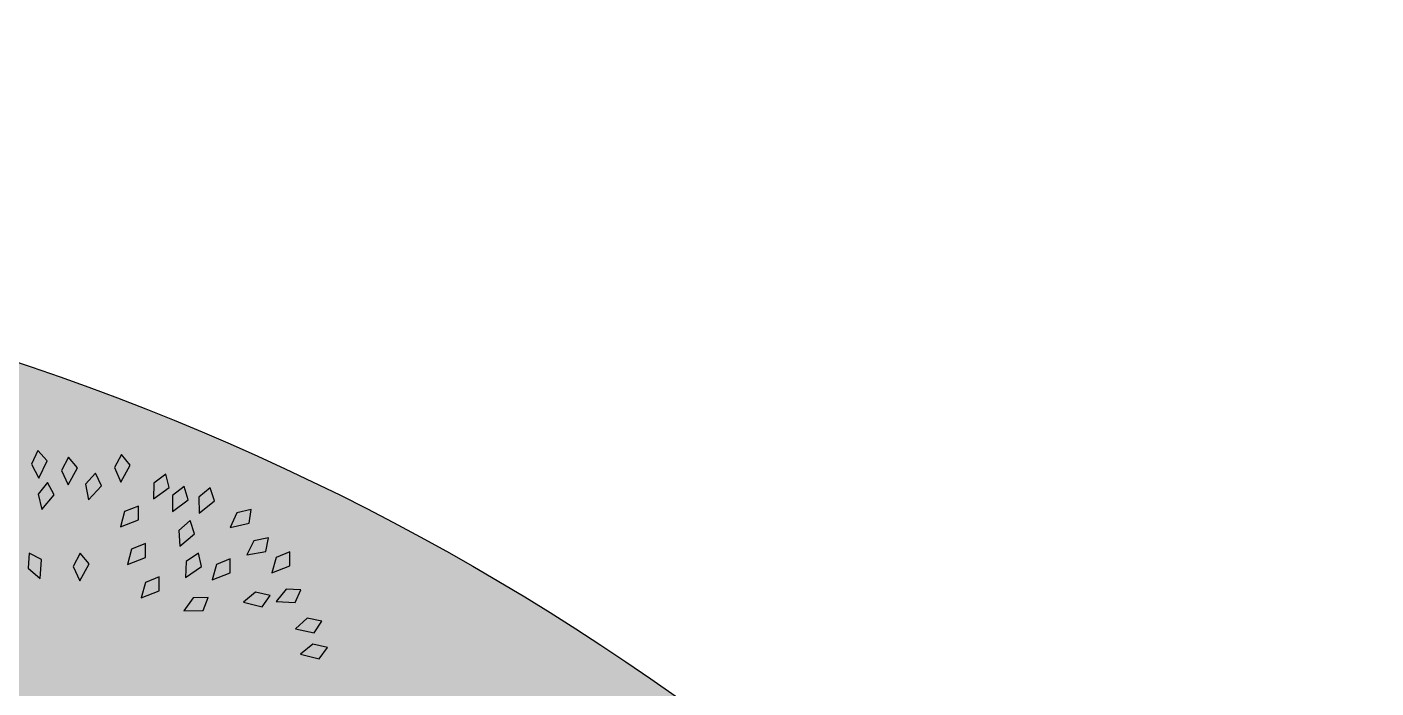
# Model space of a CAD drawing. Header units: millimetres. Extents: x 1351 to 1635, y 1399 to 1500.
# Drawn here: x 1580.362 to 1582.525, y 1476.633 to 1477.693 of the extents above; entities that cross this region are included whole.
import ezdxf

# ---------------------------------------------------------------- set-up
doc = ezdxf.new("R2010")
doc.units = ezdxf.units.MM
doc.layers.get('0').update_dxf_attribs({"color": 181})
doc.layers.add('margen', color=250, linetype='Continuous')

msp = doc.modelspace()

# ---------------------------------------------------------------- hatches: boundary and pattern name
at = {"true_color": 0x2776bb}
h = msp.add_hatch(color=152, dxfattribs=at)
h.dxf.hatch_style = 1
h.paths.add_polyline_path([(1557.6842, 1489.9553), (1615.6587, 1489.7451), (1615.8802, 1457.3756), (1557.4987, 1457.0017)])
h.paths.add_polyline_path([(1557.9493, 1489.9451), (1615.8573, 1489.9451), (1616.0815, 1457.1761), (1557.5866, 1457.0229)])
at = {"true_color": 0x5e67af}
h = msp.add_hatch(color=165, dxfattribs=at)
h.dxf.hatch_style = 1
edge = h.paths.add_edge_path(flags=17)
edge.add_arc((1579.086, 1473.3584), 3, 0, 360)
edge = h.paths.add_edge_path()
edge.add_arc((1579.086, 1473.3584), 4, 0, 360)

# ---------------------------------------------------------------- linework, layer by layer
at = {"color": 221}
for p, q in [((1580.3798, 1477.0138), (1580.3695, 1476.9922)), ((1580.3948, 1476.9975), (1580.3798, 1477.0138)), ((1580.4286, 1477.0032), (1580.4175, 1476.982)), ((1580.443, 1476.9863), (1580.4286, 1477.0032)), ((1580.5137, 1477.0076), (1580.5023, 1476.9866)), ((1580.5278, 1476.9906), (1580.5137, 1477.0076)), ((1580.3695, 1476.9922), (1580.3812, 1476.9696)), ((1580.3812, 1476.9696), (1580.3948, 1476.9975)), ((1580.4175, 1476.982), (1580.4283, 1476.959)), ((1580.4283, 1476.959), (1580.443, 1476.9863)), ((1580.5023, 1476.9866), (1580.5129, 1476.9634)), ((1580.5129, 1476.9634), (1580.5278, 1476.9906)), ((1580.395, 1476.9625), (1580.3799, 1476.9439)), ((1580.4057, 1476.9431), (1580.395, 1476.9625)), ((1580.4721, 1476.9774), (1580.456, 1476.9597)), ((1580.456, 1476.9597), (1580.4607, 1476.9347)), ((1580.4607, 1476.9347), (1580.4818, 1476.9574)), ((1580.4818, 1476.9574), (1580.4721, 1476.9774)), ((1580.5654, 1476.9618), (1580.565, 1476.9364)), ((1580.5847, 1476.9759), (1580.5654, 1476.9618)), ((1580.5901, 1476.9544), (1580.5847, 1476.9759)), ((1580.3799, 1476.9439), (1580.3859, 1476.9192)), ((1580.3859, 1476.9192), (1580.4057, 1476.9431)), ((1580.565, 1476.9364), (1580.5901, 1476.9544)), ((1580.6143, 1476.9562), (1580.5954, 1476.9416)), ((1580.5954, 1476.9416), (1580.5957, 1476.9162)), ((1580.6204, 1476.9348), (1580.6143, 1476.9562)), ((1580.6561, 1476.9542), (1580.6375, 1476.9391)), ((1580.6375, 1476.9391), (1580.6385, 1476.9136)), ((1580.6627, 1476.933), (1580.6561, 1476.9542)), ((1580.5188, 1476.9159), (1580.5122, 1476.8914)), ((1580.541, 1476.9249), (1580.5188, 1476.9159)), ((1580.541, 1476.9027), (1580.541, 1476.9249)), ((1580.5957, 1476.9162), (1580.6204, 1476.9348)), ((1580.6385, 1476.9136), (1580.6627, 1476.933)), ((1580.6984, 1476.9138), (1580.6882, 1476.8905)), ((1580.7217, 1476.9194), (1580.6984, 1476.9138)), ((1580.7184, 1476.8974), (1580.7217, 1476.9194)), ((1580.5122, 1476.8914), (1580.541, 1476.9027)), ((1580.6236, 1476.9015), (1580.6055, 1476.8859)), ((1580.6308, 1476.8805), (1580.6236, 1476.9015)), ((1580.6882, 1476.8905), (1580.7184, 1476.8974)), ((1580.6055, 1476.8859), (1580.6071, 1476.8605)), ((1580.6071, 1476.8605), (1580.6308, 1476.8805)), ((1580.7493, 1476.8737), (1580.7258, 1476.8693)), ((1580.745, 1476.8519), (1580.7493, 1476.8737)), ((1580.3655, 1476.8492), (1580.3639, 1476.8253)), ((1580.3855, 1476.8394), (1580.3655, 1476.8492)), ((1580.4474, 1476.8492), (1580.4362, 1476.8281)), ((1580.4617, 1476.8322), (1580.4474, 1476.8492)), ((1580.5299, 1476.8557), (1580.5233, 1476.8312)), ((1580.5522, 1476.8647), (1580.5299, 1476.8557)), ((1580.5522, 1476.8425), (1580.5522, 1476.8647)), ((1580.637, 1476.8494), (1580.6172, 1476.8358)), ((1580.6418, 1476.8278), (1580.637, 1476.8494)), ((1580.7258, 1476.8693), (1580.7145, 1476.8465)), ((1580.7145, 1476.8465), (1580.745, 1476.8519)), ((1580.7838, 1476.8513), (1580.7616, 1476.8423)), ((1580.7838, 1476.8291), (1580.7838, 1476.8513)), ((1580.3831, 1476.8086), (1580.3855, 1476.8394)), ((1580.4362, 1476.8281), (1580.4469, 1476.805)), ((1580.4469, 1476.805), (1580.4617, 1476.8322)), ((1580.5233, 1476.8312), (1580.5522, 1476.8425)), ((1580.6172, 1476.8358), (1580.6161, 1476.8104)), ((1580.6161, 1476.8104), (1580.6418, 1476.8278)), ((1580.6659, 1476.8312), (1580.6593, 1476.8066)), ((1580.6881, 1476.8402), (1580.6659, 1476.8312)), ((1580.6881, 1476.8179), (1580.6881, 1476.8402)), ((1580.7616, 1476.8423), (1580.755, 1476.8177)), ((1580.755, 1476.8177), (1580.7838, 1476.8291)), ((1580.3639, 1476.8253), (1580.3831, 1476.8086)), ((1580.5744, 1476.8113), (1580.5522, 1476.8024)), ((1580.5744, 1476.7891), (1580.5744, 1476.8113)), ((1580.6593, 1476.8066), (1580.6881, 1476.8179)), ((1580.5522, 1476.8024), (1580.5455, 1476.7778)), ((1580.5455, 1476.7778), (1580.5744, 1476.7891)), ((1580.7288, 1476.7867), (1580.7092, 1476.7705)), ((1580.7521, 1476.7812), (1580.7288, 1476.7867)), ((1580.7775, 1476.7914), (1580.7615, 1476.7717)), ((1580.8014, 1476.7905), (1580.7775, 1476.7914)), ((1580.7924, 1476.7702), (1580.8014, 1476.7905)), ((1580.6287, 1476.7778), (1580.6139, 1476.7571)), ((1580.6526, 1476.7784), (1580.6287, 1476.7778)), ((1580.6448, 1476.7576), (1580.6526, 1476.7784)), ((1580.7092, 1476.7705), (1580.7393, 1476.7631)), ((1580.7393, 1476.7631), (1580.7521, 1476.7812)), ((1580.7615, 1476.7717), (1580.7924, 1476.7702)), ((1580.6139, 1476.7571), (1580.6448, 1476.7576)), ((1580.8114, 1476.7449), (1580.7925, 1476.7279)), ((1580.8349, 1476.7404), (1580.8114, 1476.7449)), ((1580.8229, 1476.7217), (1580.8349, 1476.7404)), ((1580.7925, 1476.7279), (1580.8229, 1476.7217)), ((1580.8205, 1476.7035), (1580.8009, 1476.6873)), ((1580.8438, 1476.698), (1580.8205, 1476.7035)), ((1580.8309, 1476.6799), (1580.8438, 1476.698)), ((1580.8009, 1476.6873), (1580.8309, 1476.6799))]:
    msp.add_line(p, q, dxfattribs=at)
at = {"layer": 'margen'}
msp.add_circle((1579.086, 1473.3584), 4, dxfattribs=at)

doc.saveas('drawing.dxf')
